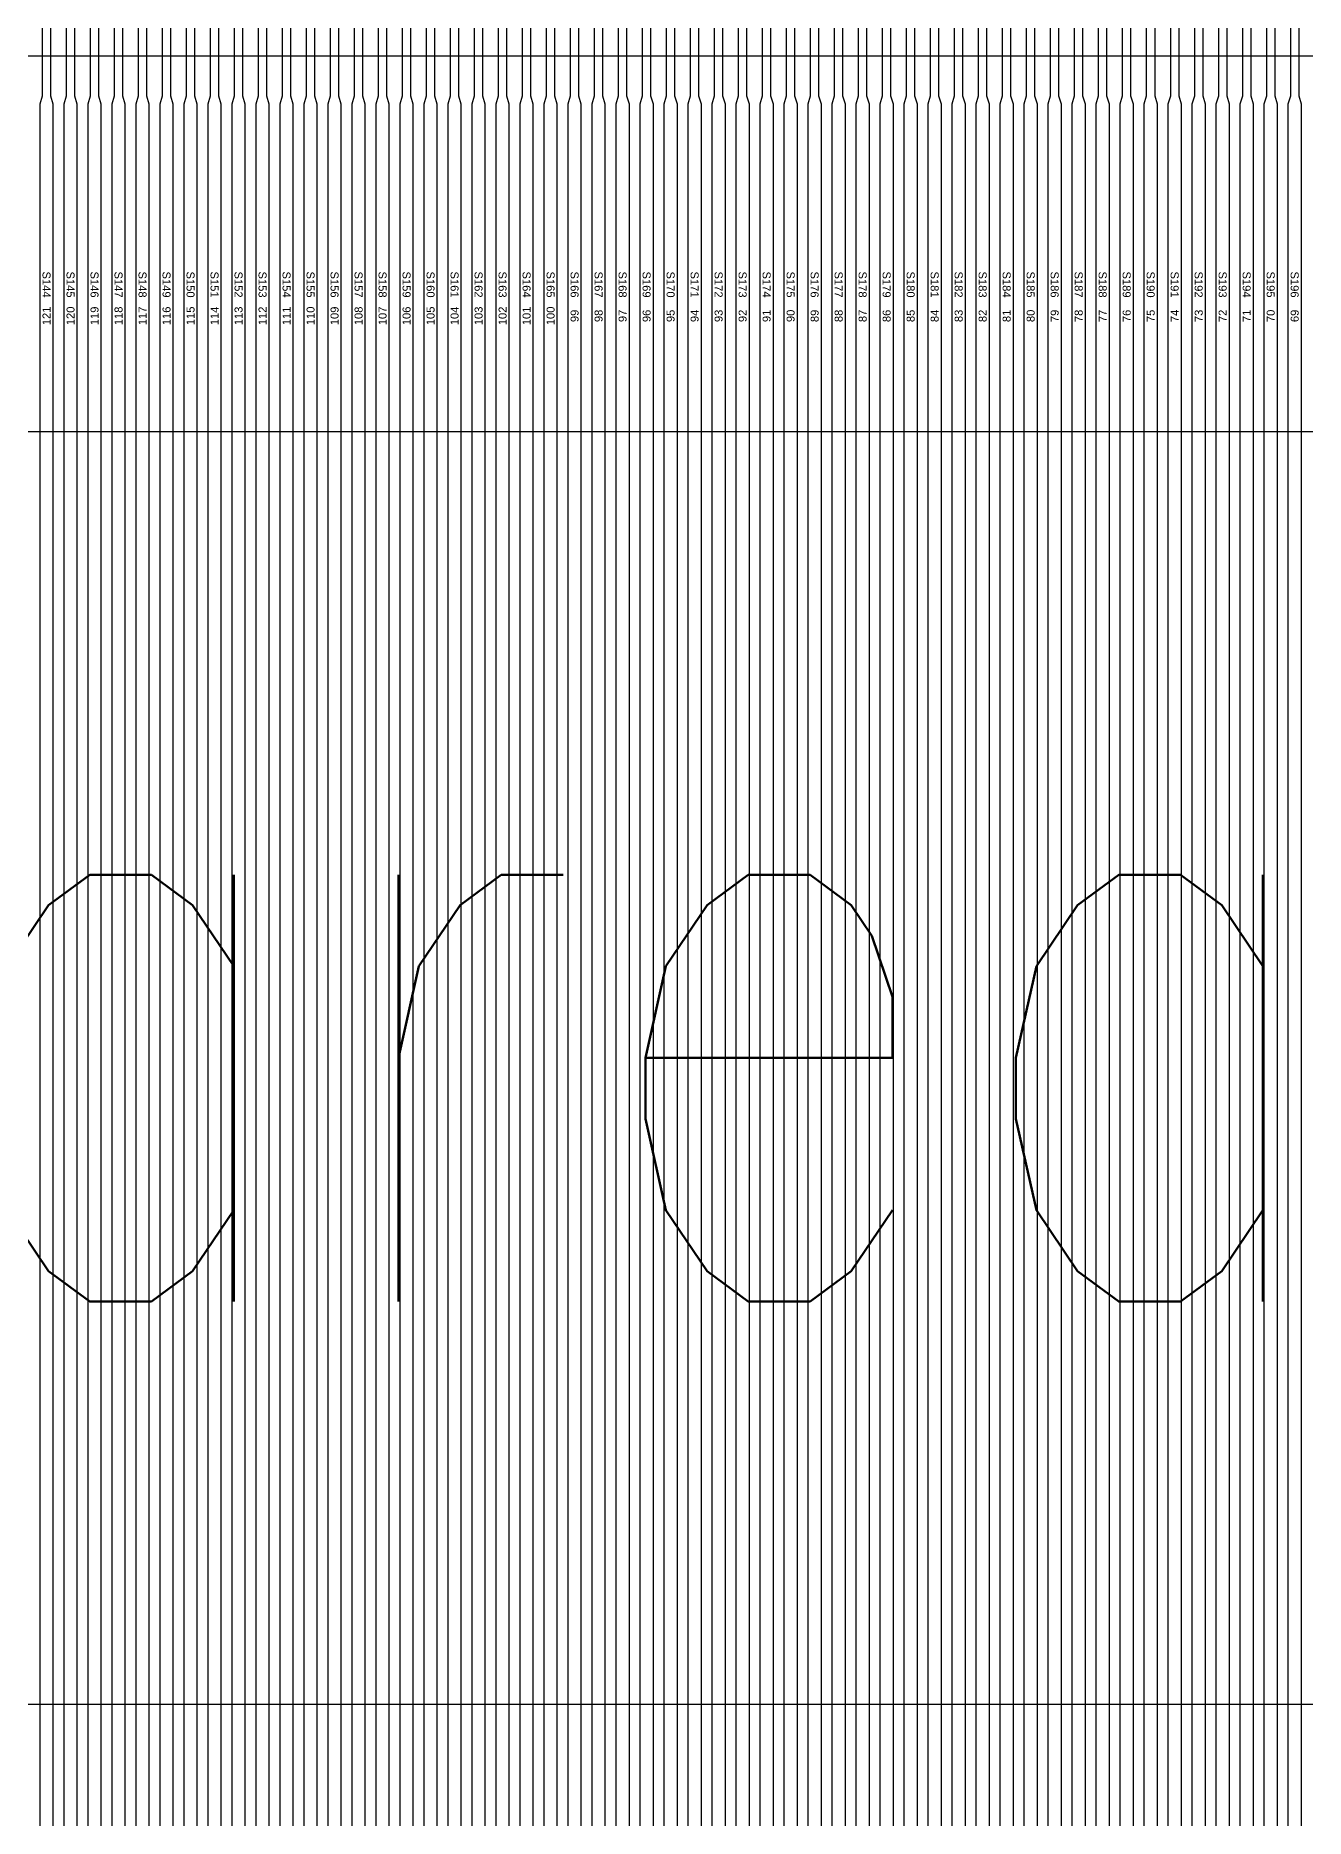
# Model space of a CAD drawing. Extents: x 10 to 206, y -65 to 73.
# Drawn here: x 63.323 to 64.909, y 36.434 to 38.662 of the extents above; entities that cross this region are included whole.
import ezdxf
from ezdxf.enums import TextEntityAlignment as Align

# ---------------------------------------------------------------- set-up
doc = ezdxf.new("R2010")
doc.units = 0
doc.header["$LTSCALE"] = 0.5
doc.layers.get('0').update_dxf_attribs({"lineweight": 13})
for name, color, linetype in [('01 Copper', 3, 'Continuous'), ('03 Solder resist', 6, 'Continuous'), ('06 Cutline', 4, 'Continuous'), ('08 Dimension&pin assignment', 7, 'Continuous'), ('10 Punch', 2, 'Continuous')]:
    doc.layers.add(name, color=color, linetype=linetype)
doc.layers.add('13 OL no.', color=190, linetype='Continuous', lineweight=0)
doc.layers.add('14 OL name', color=220, linetype='Continuous', lineweight=0)
doc.styles.add('MBC_Arial_Font', font='arial.ttf')
doc.styles.get("Standard").update_dxf_attribs({"font": 'romans.shx', "width": 0.75, "bigfont": 'AllInOneBig.shx'})
doc.dimstyles.new('ISO-25', dxfattribs={"dimtxt": 0.5, "dimasz": 0.8, "dimexe": 0.1, "dimexo": 0.1, "dimgap": 0.1, "dimtad": 1, "dimdec": 3, "dimzin": 1, "dimdsep": 46, "dimtxsty": 'Standard', "dimcen": 0.5, "dimadec": 0, "dimazin": 0, "dimtfac": 1, "dimtdec": 3, "dimtmove": 0, "dimatfit": 3, "dimfxl": 0, "dimarcsym": 0})
doc.dimstyles.new('ISO-25$0', dxfattribs={"dimtxt": 0.5, "dimasz": 1, "dimexe": 0.1, "dimexo": 0.1, "dimgap": 0.1, "dimtad": 1, "dimdec": 3, "dimzin": 1, "dimdsep": 46, "dimtxsty": 'Standard', "dimcen": 0.5, "dimadec": 0, "dimazin": 0, "dimtfac": 1, "dimtdec": 3, "dimtmove": 0, "dimatfit": 3, "dimfxl": 0, "dimarcsym": 0})

# ---------------------------------------------------------------- blocks, each defined once
blk = doc.blocks.new('*D603')
at = {"layer": '08 Dimension&pin assignment', "color": 0, "lineweight": -2, "transparency": 16777216}
for p, q in [((57.0683, 38.6369), (57.0683, 48.9014)), ((67.1463, 38.6369), (67.1463, 48.9014)), ((57.8683, 48.8014), (66.3463, 48.8014))]:
    blk.add_line(p, q, dxfattribs=at)
at = {"layer": '08 Dimension&pin assignment', "color": 0, "transparency": 16777216}
for points in [[(57.8683, 48.9348), (57.8683, 48.6681), (57.0683, 48.8014)], [(66.3463, 48.6681), (66.3463, 48.9348), (67.1463, 48.8014)]]:
    blk.add_solid(points, dxfattribs=at)
at = {"layer": 'Defpoints', "color": 0, "transparency": 16777216}
for p in [(67.1463, 48.8014), (57.0683, 38.5369), (67.1463, 38.5369)]:
    blk.add_point(p, dxfattribs=at)
at = {"layer": '08 Dimension&pin assignment', "color": 0, "transparency": 16777216, "insert": (62.1073, 49.2824), "char_height": 0.5, "attachment_point": 5}
blk.add_mtext('*10.0780%%P0.003(Mark~Mark) after IC', dxfattribs=at)
blk = doc.blocks.new('*D608')
at = {"layer": '08 Dimension&pin assignment', "color": 0, "lineweight": -2, "transparency": 16777216}
for p, q in [((62.1073, 42.4464), (62.1073, 46.9014)), ((68.2391, 38.2669), (68.2391, 46.9014)), ((62.9073, 46.8014), (67.4391, 46.8014)), ((68.2391, 46.8014), (74.8998, 46.8014))]:
    blk.add_line(p, q, dxfattribs=at)
at = {"layer": '08 Dimension&pin assignment', "color": 0, "transparency": 16777216}
for points in [[(62.9073, 46.9348), (62.9073, 46.6681), (62.1073, 46.8014)], [(67.4391, 46.6681), (67.4391, 46.9348), (68.2391, 46.8014)]]:
    blk.add_solid(points, dxfattribs=at)
at = {"layer": 'Defpoints', "color": 0, "transparency": 16777216}
for p in [(68.2391, 46.8014), (62.1073, 42.3464), (68.2391, 38.1669)]:
    blk.add_point(p, dxfattribs=at)
at = {"layer": '08 Dimension&pin assignment', "color": 0, "transparency": 16777216, "insert": (72.0588, 47.2824), "char_height": 0.5, "attachment_point": 5}
blk.add_mtext('6.1318644%%P{\\C2;0.1}(SR)', dxfattribs=at)
blk = doc.blocks.new('*D629')
at = {"layer": '08 Dimension&pin assignment', "color": 0, "lineweight": -2, "transparency": 16777216}
for p, q in [((55.6423, 35.3125), (55.6423, 51.9014)), ((68.5723, 35.3125), (68.5723, 51.9014)), ((56.4423, 51.8014), (67.7723, 51.8014))]:
    blk.add_line(p, q, dxfattribs=at)
at = {"layer": '08 Dimension&pin assignment', "color": 0, "transparency": 16777216}
for points in [[(56.4423, 51.9348), (56.4423, 51.6681), (55.6423, 51.8014)], [(67.7723, 51.9348), (67.7723, 51.6681), (68.5723, 51.8014)]]:
    blk.add_solid(points, dxfattribs=at)
at = {"layer": '08 Dimension&pin assignment', "color": 0, "transparency": 16777216, "insert": (62.1073, 52.2824), "char_height": 0.5, "attachment_point": 5}
blk.add_mtext('12.930±0.1(Cutline)', dxfattribs=at)
blk = doc.blocks.new('*D632')
at = {"layer": '08 Dimension&pin assignment', "color": 0, "lineweight": -2, "transparency": 16777216}
for p, q in [((86.5948, 34.3764), (86.5948, 45.0329)), ((57.8573, 33.5764), (86.6948, 33.5764)), ((79.6948, 33.5764), (86.6948, 33.5764)), ((86.5948, 32.7764), (86.5948, 31.9764))]:
    blk.add_line(p, q, dxfattribs=at)
at = {"layer": '08 Dimension&pin assignment', "color": 0, "transparency": 16777216}
for points in [[(86.4614, 34.3764), (86.7281, 34.3764), (86.5948, 33.5764)], [(86.4614, 32.7764), (86.7281, 32.7764), (86.5948, 33.5764)]]:
    blk.add_solid(points, dxfattribs=at)
at = {"layer": '08 Dimension&pin assignment', "color": 0, "transparency": 16777216, "insert": (86.1138, 41.0847), "char_height": 0.5, "attachment_point": 5, "rotation": 90}
blk.add_mtext('0%%P1(%%C5mm Tape NG Hole)', dxfattribs=at)
blk = doc.blocks.new('*D635')
at = {"layer": '08 Dimension&pin assignment', "color": 0, "lineweight": -2, "transparency": 16777216}
for p, q in [((57.3051, 37.7672), (57.3051, 49.9014)), ((66.9094, 37.7672), (66.9094, 49.9014)), ((58.1051, 49.8014), (66.1094, 49.8014))]:
    blk.add_line(p, q, dxfattribs=at)
at = {"layer": '08 Dimension&pin assignment', "color": 0, "transparency": 16777216}
for points in [[(58.1051, 49.9348), (58.1051, 49.6681), (57.3051, 49.8014)], [(66.1094, 49.9348), (66.1094, 49.6681), (66.9094, 49.8014)]]:
    blk.add_solid(points, dxfattribs=at)
at = {"layer": 'Defpoints', "color": 0, "transparency": 16777216}
for p in [(66.9094, 49.8014), (57.3051, 37.6672), (66.9094, 37.6672)]:
    blk.add_point(p, dxfattribs=at)
at = {"layer": '08 Dimension&pin assignment', "color": 0, "transparency": 16777216, "insert": (62.1073, 50.2824), "char_height": 0.5, "width": 8.508446, "attachment_point": 5}
blk.add_mtext('9.604±0.1(Cutline)', dxfattribs=at)
blk = doc.blocks.new('*D638')
at = {"layer": '08 Dimension&pin assignment', "color": 0, "lineweight": -2, "transparency": 16777216}
for p, q in [((62.1073, 42.4464), (62.1073, 45.9014)), ((67.5223, 34.1764), (67.5223, 45.9014)), ((62.9073, 45.8014), (66.7223, 45.8014)), ((67.5223, 45.8014), (72.9508, 45.8014))]:
    blk.add_line(p, q, dxfattribs=at)
at = {"layer": '08 Dimension&pin assignment', "color": 0, "transparency": 16777216}
for points in [[(62.9073, 45.9348), (62.9073, 45.6681), (62.1073, 45.8014)], [(66.7223, 45.9348), (66.7223, 45.6681), (67.5223, 45.8014)]]:
    blk.add_solid(points, dxfattribs=at)
at = {"layer": '08 Dimension&pin assignment', "color": 0, "transparency": 16777216, "insert": (70.6365, 46.2824), "char_height": 0.5, "attachment_point": 5}
blk.add_mtext('5.415{\\A1;\\Fromans,bigfont|c128;%%P0.1\\Fromans,bigfont|c136;5\\Fromans,bigfont|c128;(\\Fromans,bigfont|c136;SR\\Fromans,bigfont|c128;)}', dxfattribs=at)
blk = doc.blocks.new('*D644')
at = {"layer": '08 Dimension&pin assignment', "color": 0, "lineweight": -2, "transparency": 16777216}
for p, q in [((56.7683, 38.5369), (56.7683, 50.9014)), ((67.4463, 38.5369), (67.4463, 50.9014)), ((57.5683, 50.8014), (66.6463, 50.8014))]:
    blk.add_line(p, q, dxfattribs=at)
at = {"layer": '08 Dimension&pin assignment', "color": 0, "transparency": 16777216}
for points in [[(57.5683, 50.9348), (57.5683, 50.6681), (56.7683, 50.8014)], [(66.6463, 50.9348), (66.6463, 50.6681), (67.4463, 50.8014)]]:
    blk.add_solid(points, dxfattribs=at)
at = {"layer": '08 Dimension&pin assignment', "color": 0, "transparency": 16777216, "insert": (62.1073, 51.2824), "char_height": 0.5, "width": 7.421255, "attachment_point": 5}
blk.add_mtext('10.678±0.1(Cutline)', dxfattribs=at)
blk = doc.blocks.new('*D692')
at = {"layer": '08 Dimension&pin assignment', "color": 0, "lineweight": -2, "transparency": 16777216}
for p, q in [((57.1453, 33.9409), (57.1453, 43.8654)), ((67.0692, 33.9409), (67.0692, 43.8654)), ((57.9453, 43.7654), (66.2692, 43.7654)), ((67.0692, 43.7654), (78.7121, 43.7654))]:
    blk.add_line(p, q, dxfattribs=at)
at = {"layer": '08 Dimension&pin assignment', "color": 0, "transparency": 16777216}
for points in [[(57.9453, 43.8987), (57.9453, 43.632), (57.1453, 43.7654)], [(66.2692, 43.632), (66.2692, 43.8987), (67.0692, 43.7654)]]:
    blk.add_solid(points, dxfattribs=at)
at = {"layer": 'Defpoints', "color": 0, "transparency": 16777216}
for p in [(67.0692, 43.7654), (57.1453, 33.8409), (67.0692, 33.8409)]:
    blk.add_point(p, dxfattribs=at)
at = {"layer": '08 Dimension&pin assignment', "color": 0, "transparency": 16777216, "insert": (73.2907, 44.2463), "char_height": 0.5, "attachment_point": 5}
blk.add_mtext('{\\Fromans,chineset|c0;\\C2;9.9\\Fromans.shx,chineset.shx|c0;18*1.0006=9.9239508%%P0.005(I/L)}', dxfattribs=at)

msp = doc.modelspace()

# ---------------------------------------------------------------- linework, layer by layer
at = {"layer": '01 Copper'}
for points in [[(63.32876474, 35.43004323), (63.32876474, 38.57693204), (63.33176474, 38.58693204), (63.33176474, 38.68693204), (63.32876474, 38.69693204), (63.32876474, 39.81802862), (63.31475674, 39.84701258), (63.31475674, 41.15142951), (63.39975674, 41.15142951), (63.39975674, 41.03142951), (63.32475674, 41.03142951), (63.32475674, 39.85849471), (63.34476474, 39.81709614), (63.34476474, 38.69693204), (63.34176474, 38.68693204), (63.34176474, 38.58693204), (63.34476474, 38.57693204), (63.34476474, 35.43253132, 0.1359329595)], [(63.35875274, 35.43448544), (63.35875274, 38.57693204), (63.36175274, 38.58693204), (63.36175274, 38.68693204), (63.35875274, 38.69693204), (63.35875274, 39.81802862), (63.33675674, 39.86354056), (63.33675674, 41.01142951), (63.45175674, 41.01142951), (63.45175674, 41.03142951), (63.41475674, 41.03142951), (63.41475674, 41.15142951), (63.49975674, 41.15142951), (63.49975674, 41.03142951), (63.46275674, 41.03142951), (63.46275674, 41.00042951), (63.34675674, 41.00042951), (63.34675674, 39.8750227), (63.37475274, 39.81709614), (63.37475274, 38.69693204), (63.37175274, 38.68693204), (63.37175274, 38.58693204), (63.37475274, 38.57693204), (63.37475274, 35.43697354, 0.1359329595)], [(63.68862074, 35.48334984), (63.68862074, 38.57693204), (63.69162074, 38.58693204), (63.69162074, 38.68693204), (63.68862074, 38.69693204), (63.68862074, 39.81896108), (63.66775674, 39.86213082), (63.66775674, 41.00042951), (63.55175674, 41.00042951), (63.55175674, 41.03142951), (63.51475674, 41.03142951), (63.51475674, 41.15142951), (63.59975674, 41.15142951), (63.59975674, 41.03142951), (63.56275674, 41.03142951), (63.56275674, 41.01142951), (63.67775674, 41.01142951), (63.67775674, 39.87361295), (63.70462074, 39.81802861), (63.70462074, 38.69693204), (63.70162074, 38.68693204), (63.70162074, 38.58693204), (63.70462074, 38.57693204), (63.70462074, 35.48583793, 0.1359329595)], [(63.71860874, 35.48779206), (63.71860874, 38.57693204), (63.72160874, 38.58693204), (63.72160874, 38.68693204), (63.71860874, 38.69693204), (63.71860874, 39.81896108), (63.68975674, 39.8786588), (63.68975674, 41.03142951), (63.61475674, 41.03142951), (63.61475674, 41.15142951), (63.69975674, 41.15142951), (63.69975674, 39.89014094), (63.73460874, 39.81802861), (63.73460874, 38.69693204), (63.73160874, 38.68693204), (63.73160874, 38.58693204), (63.73460874, 38.57693204), (63.73460874, 35.49028015, 0.1359329595)], [(63.74859674, 35.49223427), (63.74859674, 38.57693204), (63.75159674, 38.58693204), (63.75159674, 38.68693204), (63.74859674, 38.69693204), (63.74859674, 39.81896108), (63.71475674, 39.88897948), (63.71475674, 41.15142951), (63.79975674, 41.15142951), (63.79975674, 41.03142951), (63.72475674, 41.03142951), (63.72475674, 39.90046161), (63.76459674, 39.8180286), (63.76459674, 38.69693204), (63.76159674, 38.68693204), (63.76159674, 38.58693204), (63.76459674, 38.57693204), (63.76459674, 35.49472237, 0.1359329595)], [(63.77858474, 35.49667649), (63.77858474, 38.57693204), (63.78158474, 38.58693204), (63.78158474, 38.68693204), (63.77858474, 38.69693204), (63.77858474, 39.81896108), (63.73675674, 39.90550746), (63.73675674, 41.01142951), (63.85175674, 41.01142951), (63.85175674, 41.03142951), (63.81475674, 41.03142951), (63.81475674, 41.15142951), (63.89975674, 41.15142951), (63.89975674, 41.03142951), (63.86275674, 41.03142951), (63.86275674, 41.00042951), (63.74675674, 41.00042951), (63.74675674, 39.91698959), (63.79458474, 39.8180286), (63.79458474, 38.69693204), (63.79158474, 38.68693204), (63.79158474, 38.58693204), (63.79458474, 38.57693204), (63.79458474, 35.49916459, 0.1359329595)], [(64.07846474, 35.54109867), (64.07846474, 38.57693204), (64.08146474, 38.58693204), (64.08146474, 38.68693204), (64.07846474, 38.69693204), (64.07846474, 39.81896109), (64.06775674, 39.84111702), (64.06775674, 41.00042951), (63.95175674, 41.00042951), (63.95175674, 41.03142951), (63.91475674, 41.03142951), (63.91475674, 41.15142951), (63.99975674, 41.15142951), (63.99975674, 41.03142951), (63.96275674, 41.03142951), (63.96275674, 41.01142951), (64.07775674, 41.01142951), (64.07775674, 39.85259916), (64.09446474, 39.81802861), (64.09446474, 38.69693204), (64.09146474, 38.68693204), (64.09146474, 38.58693204), (64.09446474, 38.57693204), (64.09446474, 35.54358676, 0.1359329595)], [(64.10845274, 35.54554089), (64.10845274, 38.57693204), (64.11145274, 38.58693204), (64.11145274, 38.68693204), (64.10845274, 38.69693204), (64.10845274, 39.81896109), (64.08975674, 39.85764501), (64.08975674, 41.03142951), (64.01475674, 41.03142951), (64.01475674, 41.15142951), (64.09975674, 41.15142951), (64.09975674, 39.86912714), (64.12445274, 39.81802861), (64.12445274, 38.69693204), (64.12145274, 38.68693204), (64.12145274, 38.58693204), (64.12445274, 38.57693204), (64.12445274, 35.54802898, 0.1359329595)], [(64.13844074, 35.5499831), (64.13844074, 38.57693204), (64.14144074, 38.58693204), (64.14144074, 38.68693204), (64.13844074, 38.69693204), (64.13844074, 39.81896109), (64.11475674, 39.86796568), (64.11475674, 41.15142951), (64.19975674, 41.15142951), (64.19975674, 41.03142951), (64.12475674, 41.03142951), (64.12475674, 39.87944782), (64.15444074, 39.81802861), (64.15444074, 38.69693204), (64.15144074, 38.68693204), (64.15144074, 38.58693204), (64.15444074, 38.57693204), (64.15444074, 35.5524712, 0.1359329595)], [(64.16842874, 35.55442532), (64.16842874, 38.57693204), (64.17142874, 38.58693204), (64.17142874, 38.68693204), (64.16842874, 38.69693204), (64.16842874, 39.81896109), (64.13675674, 39.88449366), (64.13675674, 41.01142951), (64.25175674, 41.01142951), (64.25175674, 41.03142951), (64.21475674, 41.03142951), (64.21475674, 41.15142951), (64.29975674, 41.15142951), (64.29975674, 41.03142951), (64.26275674, 41.03142951), (64.26275674, 41.00042951), (64.14675674, 41.00042951), (64.14675674, 39.8959758), (64.18442874, 39.81802861), (64.18442874, 38.69693204), (64.18142874, 38.68693204), (64.18142874, 38.58693204), (64.18442874, 38.57693204), (64.18442874, 35.55691342, 0.1359329595)], [(64.49829674, 35.60328972), (64.49829674, 38.57693204), (64.50129674, 38.58693204), (64.50129674, 38.68693204), (64.49829674, 38.69693204), (64.49829674, 39.81896108), (64.46775674, 39.88215144), (64.46775674, 41.00042951), (64.35175674, 41.00042951), (64.35175674, 41.03142951), (64.31475674, 41.03142951), (64.31475674, 41.15142951), (64.39975674, 41.15142951), (64.39975674, 41.03142951), (64.36275674, 41.03142951), (64.36275674, 41.01142951), (64.47775674, 41.01142951), (64.47775674, 39.89363357), (64.51429674, 39.81802861), (64.51429674, 38.69693204), (64.51129674, 38.68693204), (64.51129674, 38.58693204), (64.51429674, 38.57693204), (64.51429674, 35.60577781, 0.1359329595)], [(64.52828474, 35.60773193), (64.52828474, 38.57693204), (64.53128474, 38.58693204), (64.53128474, 38.68693204), (64.52828474, 38.69693204), (64.52828474, 39.81896108), (64.48975674, 39.89867942), (64.48975674, 41.03142951), (64.41475674, 41.03142951), (64.41475674, 41.15142951), (64.49975674, 41.15142951), (64.49975674, 39.91016155), (64.54428474, 39.81802861), (64.54428474, 38.69693204), (64.54128474, 38.68693204), (64.54128474, 38.58693204), (64.54428474, 38.57693204), (64.54428474, 35.61022003, 0.1359329595)], [(64.55827274, 35.61217415), (64.55827274, 38.57693204), (64.56127274, 38.58693204), (64.56127274, 38.68693204), (64.55827274, 38.69693204), (64.55827274, 39.81896108), (64.51475674, 39.9090001), (64.51475674, 41.15142951), (64.59975674, 41.15142951), (64.59975674, 41.03142951), (64.52475674, 41.03142951), (64.52475674, 39.92048223), (64.57427274, 39.81802861), (64.57427274, 38.69693204), (64.57127274, 38.68693204), (64.57127274, 38.58693204), (64.57427274, 38.57693204), (64.57427274, 35.61466225, 0.1359329595)], [(64.58826074, 35.61661637), (64.58826074, 38.57693204), (64.59126074, 38.58693204), (64.59126074, 38.68693204), (64.58826074, 38.69693204), (64.58826074, 39.81896108), (64.53675674, 39.92552808), (64.53675674, 41.01142951), (64.65175674, 41.01142951), (64.65175674, 41.03142951), (64.61475674, 41.03142951), (64.61475674, 41.15142951), (64.69975674, 41.15142951), (64.69975674, 41.03142951), (64.66275674, 41.03142951), (64.66275674, 41.00042951), (64.54675674, 41.00042951), (64.54675674, 39.93701021), (64.60426074, 39.81802861), (64.60426074, 38.69693204), (64.60126074, 38.68693204), (64.60126074, 38.58693204), (64.60426074, 38.57693204), (64.60426074, 35.61910446, 0.1359329595)], [(64.88814074, 35.66103855), (64.88814074, 38.57693204), (64.89114074, 38.58693204), (64.89114074, 38.68693204), (64.88814074, 38.69693204), (64.88814074, 39.81896109), (64.86775674, 39.86113765), (64.86775674, 41.00042951), (64.75175674, 41.00042951), (64.75175674, 41.03142951), (64.71475674, 41.03142951), (64.71475674, 41.15142951), (64.79975674, 41.15142951), (64.79975674, 41.03142951), (64.76275674, 41.03142951), (64.76275674, 41.01142951), (64.87775674, 41.01142951), (64.87775674, 39.87261978), (64.90414074, 39.81802861), (64.90414074, 38.69693204), (64.90114074, 38.68693204), (64.90114074, 38.58693204), (64.90414074, 38.57693204), (64.90414074, 35.66352664, 0.1359329595)], [(63.38874074, 35.43892766), (63.38874074, 38.57693204), (63.39174074, 38.58693204), (63.39174074, 38.68693204), (63.38874074, 38.69693204), (63.38874074, 39.81802862), (63.35875674, 39.88006854), (63.35875674, 40.98042951), (63.44775674, 40.98042951), (63.44775674, 40.86042951), (63.36875674, 40.86042951), (63.36875674, 39.89155068), (63.40474074, 39.81709615), (63.40474074, 38.69693204), (63.40174074, 38.68693204), (63.40174074, 38.58693204), (63.40474074, 38.57693204), (63.40474074, 35.44141576, 0.1359329595)], [(63.47870474, 35.45225432), (63.47870474, 38.57693204), (63.48170474, 38.58693204), (63.48170474, 38.68693204), (63.47870474, 38.69693204), (63.47870474, 39.81802863), (63.42475674, 39.92965249), (63.42475674, 40.56042951), (63.50175674, 40.56042951), (63.50175674, 40.86042951), (63.46275674, 40.86042951), (63.46275674, 40.98042951), (63.55175674, 40.98042951), (63.55175674, 40.86042951), (63.51275674, 40.86042951), (63.51275674, 40.54942951), (63.43475674, 40.54942951), (63.43475674, 39.94113462), (63.49470474, 39.81709615), (63.49470474, 38.69693204), (63.49170474, 38.68693204), (63.49170474, 38.58693204), (63.49470474, 38.57693204), (63.49470474, 35.45474241, 0.1359329595)], [(63.65863274, 35.47890762), (63.65863274, 38.57693204), (63.66163274, 38.58693204), (63.66163274, 38.68693204), (63.65863274, 38.69693204), (63.65863274, 39.81896109), (63.64575674, 39.84560284), (63.64575674, 40.86042951), (63.56675674, 40.86042951), (63.56675674, 40.98042951), (63.65575674, 40.98042951), (63.65575674, 39.85708497), (63.67463274, 39.81802861), (63.67463274, 38.69693204), (63.67163274, 38.68693204), (63.67163274, 38.58693204), (63.67463274, 38.57693204), (63.67463274, 35.48139571, 0.1359329595)], [(63.80857274, 35.50111871), (63.80857274, 38.57693204), (63.81157274, 38.58693204), (63.81157274, 38.68693204), (63.80857274, 38.69693204), (63.80857274, 39.81896108), (63.75875674, 39.92203544), (63.75875674, 40.98042951), (63.84775674, 40.98042951), (63.84775674, 40.86042951), (63.76875674, 40.86042951), (63.76875674, 39.93351758), (63.82457274, 39.8180286), (63.82457274, 38.69693204), (63.82157274, 38.68693204), (63.82157274, 38.58693204), (63.82457274, 38.57693204), (63.82457274, 35.5036068, 0.1359329595)], [(63.89853674, 35.51444536), (63.89853674, 38.57693204), (63.90153674, 38.58693204), (63.90153674, 38.68693204), (63.89853674, 38.69693204), (63.89853674, 39.81896107), (63.82475674, 39.97161939), (63.82475674, 40.56042951), (63.90175674, 40.56042951), (63.90175674, 40.86042951), (63.86275674, 40.86042951), (63.86275674, 40.98042951), (63.95175674, 40.98042951), (63.95175674, 40.86042951), (63.91275674, 40.86042951), (63.91275674, 40.54942951), (63.83475674, 40.54942951), (63.83475674, 39.98310152), (63.91453674, 39.8180286), (63.91453674, 38.69693204), (63.91153674, 38.68693204), (63.91153674, 38.58693204), (63.91453674, 38.57693204), (63.91453674, 35.51693346, 0.1359329595)], [(64.04847674, 35.53665645), (64.04847674, 38.57693204), (64.05147674, 38.58693204), (64.05147674, 38.68693204), (64.04847674, 38.69693204), (64.04847674, 39.81896109), (64.04575674, 39.82458904), (64.04575674, 40.86042951), (63.96675674, 40.86042951), (63.96675674, 40.98042951), (64.05575674, 40.98042951), (64.05575674, 39.83607118), (64.06447674, 39.81802861), (64.06447674, 38.69693204), (64.06147674, 38.68693204), (64.06147674, 38.58693204), (64.06447674, 38.57693204), (64.06447674, 35.53914454, 0.1359329595)], [(64.19841674, 35.55886754), (64.19841674, 38.57693204), (64.20141674, 38.58693204), (64.20141674, 38.68693204), (64.19841674, 38.69693204), (64.19841674, 39.81896109), (64.15875674, 39.90102165), (64.15875674, 40.98042951), (64.24775674, 40.98042951), (64.24775674, 40.86042951), (64.16875674, 40.86042951), (64.16875674, 39.91250378), (64.21441674, 39.81802861), (64.21441674, 38.69693204), (64.21141674, 38.68693204), (64.21141674, 38.58693204), (64.21441674, 38.57693204), (64.21441674, 35.56135563, 0.1359329595)], [(64.28838074, 35.57219419), (64.28838074, 38.57693204), (64.29138074, 38.58693204), (64.29138074, 38.68693204), (64.28838074, 38.69693204), (64.28838074, 39.81896109), (64.22475674, 39.95060559), (64.22475674, 40.56042951), (64.30175674, 40.56042951), (64.30175674, 40.86042951), (64.26275674, 40.86042951), (64.26275674, 40.98042951), (64.35175674, 40.98042951), (64.35175674, 40.86042951), (64.31275674, 40.86042951), (64.31275674, 40.54942951), (64.23475674, 40.54942951), (64.23475674, 39.96208772), (64.30438074, 39.81802861), (64.30438074, 38.69693204), (64.30138074, 38.68693204), (64.30138074, 38.58693204), (64.30438074, 38.57693204), (64.30438074, 35.57468229, 0.1359329595)], [(64.46830874, 35.5988475), (64.46830874, 38.57693204), (64.47130874, 38.58693204), (64.47130874, 38.68693204), (64.46830874, 38.69693204), (64.46830874, 39.81896108), (64.44575674, 39.86562346), (64.44575674, 40.86042951), (64.36675674, 40.86042951), (64.36675674, 40.98042951), (64.45575674, 40.98042951), (64.45575674, 39.87710559), (64.48430874, 39.81802861), (64.48430874, 38.69693204), (64.48130874, 38.68693204), (64.48130874, 38.58693204), (64.48430874, 38.57693204), (64.48430874, 35.60133559, 0.1359329595)], [(64.61824874, 35.62105859), (64.61824874, 38.57693204), (64.62124874, 38.58693204), (64.62124874, 38.68693204), (64.61824874, 38.69693204), (64.61824874, 39.81896108), (64.55875674, 39.94205606), (64.55875674, 40.98042951), (64.64775674, 40.98042951), (64.64775674, 40.86042951), (64.56875674, 40.86042951), (64.56875674, 39.9535382), (64.63424874, 39.81802861), (64.63424874, 38.69693204), (64.63124874, 38.68693204), (64.63124874, 38.58693204), (64.63424874, 38.57693204), (64.63424874, 35.62354668, 0.1359329595)], [(64.70821274, 35.63438524), (64.70821274, 38.57693204), (64.71121274, 38.58693204), (64.71121274, 38.68693204), (64.70821274, 38.69693204), (64.70821274, 39.81896108), (64.62475674, 39.99164001), (64.62475674, 40.56042951), (64.70175674, 40.56042951), (64.70175674, 40.86042951), (64.66275674, 40.86042951), (64.66275674, 40.98042951), (64.75175674, 40.98042951), (64.75175674, 40.86042951), (64.71275674, 40.86042951), (64.71275674, 40.54942951), (64.63475674, 40.54942951), (64.63475674, 40.00312214), (64.72421274, 39.81802861), (64.72421274, 38.69693204), (64.72121274, 38.68693204), (64.72121274, 38.58693204), (64.72421274, 38.57693204), (64.72421274, 35.63687333, 0.1359329595)], [(64.85815274, 35.65659633), (64.85815274, 38.57693204), (64.86115274, 38.58693204), (64.86115274, 38.68693204), (64.85815274, 38.69693204), (64.85815274, 39.81896109), (64.84575674, 39.84460967), (64.84575674, 40.86042951), (64.76675674, 40.86042951), (64.76675674, 40.98042951), (64.85575674, 40.98042951), (64.85575674, 39.8560918), (64.87415274, 39.81802861), (64.87415274, 38.69693204), (64.87115274, 38.68693204), (64.87115274, 38.58693204), (64.87415274, 38.57693204), (64.87415274, 35.65908442, 0.1359329595)], [(63.41872874, 35.44336988), (63.41872874, 38.57693204), (63.42172874, 38.58693204), (63.42172874, 38.68693204), (63.41872874, 38.69693204), (63.41872874, 39.81802862), (63.38075674, 39.89659652), (63.38075674, 40.84042951), (63.48675674, 40.84042951), (63.48675674, 40.72042951), (63.39075674, 40.72042951), (63.39075674, 39.90807866), (63.43472874, 39.81709615), (63.43472874, 38.69693204), (63.43172874, 38.68693204), (63.43172874, 38.58693204), (63.43472874, 38.57693204), (63.43472874, 35.44585797, 0.1359329595)], [(63.62864474, 35.4744654), (63.62864474, 38.57693204), (63.63164474, 38.58693204), (63.63164474, 38.68693204), (63.62864474, 38.69693204), (63.62864474, 39.81896109), (63.62375674, 39.82907486), (63.62375674, 40.72042951), (63.52775674, 40.72042951), (63.52775674, 40.84042951), (63.63375674, 40.84042951), (63.63375674, 39.84055699), (63.64464474, 39.81802861), (63.64464474, 38.69693204), (63.64164474, 38.68693204), (63.64164474, 38.58693204), (63.64464474, 38.57693204), (63.64464474, 35.4769535, 0.1359329595)], [(63.83856074, 35.50556093), (63.83856074, 38.57693204), (63.84156074, 38.58693204), (63.84156074, 38.68693204), (63.83856074, 38.69693204), (63.83856074, 39.81896108), (63.78075674, 39.93856342), (63.78075674, 40.84042951), (63.88675674, 40.84042951), (63.88675674, 40.72042951), (63.79075674, 40.72042951), (63.79075674, 39.95004556), (63.85456074, 39.8180286), (63.85456074, 38.69693204), (63.85156074, 38.68693204), (63.85156074, 38.58693204), (63.85456074, 38.57693204), (63.85456074, 35.50804902, 0.1359329595)], [(64.01848874, 35.53221423), (64.01848874, 38.57693204), (64.02148874, 38.58693204), (64.02148874, 38.68693204), (64.01848874, 38.69693204), (64.01848874, 39.81802861), (64.02375674, 39.82892864), (64.02375674, 40.72042951), (63.92775674, 40.72042951), (63.92775674, 40.84042951), (64.03375674, 40.84042951), (64.03375674, 39.81954319), (64.03448874, 39.81802861), (64.03448874, 38.69693204), (64.03148874, 38.68693204), (64.03148874, 38.58693204), (64.03448874, 38.57693204), (64.03448874, 35.53470233, 0.1359329595)], [(64.22840474, 35.56330976), (64.22840474, 38.57693204), (64.23140474, 38.58693204), (64.23140474, 38.68693204), (64.22840474, 38.69693204), (64.22840474, 39.81896109), (64.18075674, 39.91754963), (64.18075674, 40.84042951), (64.28675674, 40.84042951), (64.28675674, 40.72042951), (64.19075674, 40.72042951), (64.19075674, 39.92903176), (64.24440474, 39.81802861), (64.24440474, 38.69693204), (64.24140474, 38.68693204), (64.24140474, 38.58693204), (64.24440474, 38.57693204), (64.24440474, 35.56579785, 0.1359329595)], [(64.43832074, 35.59440528), (64.43832074, 38.57693204), (64.44132074, 38.58693204), (64.44132074, 38.68693204), (64.43832074, 38.69693204), (64.43832074, 39.81896108), (64.42375674, 39.84909548), (64.42375674, 40.72042951), (64.32775674, 40.72042951), (64.32775674, 40.84042951), (64.43375674, 40.84042951), (64.43375674, 39.86057761), (64.45432074, 39.81802861), (64.45432074, 38.69693204), (64.45132074, 38.68693204), (64.45132074, 38.58693204), (64.45432074, 38.57693204), (64.45432074, 35.59689337, 0.1359329595)], [(64.64823674, 35.62550081), (64.64823674, 38.57693204), (64.65123674, 38.58693204), (64.65123674, 38.68693204), (64.64823674, 38.69693204), (64.64823674, 39.81896108), (64.58075674, 39.95858404), (64.58075674, 40.84042951), (64.68675674, 40.84042951), (64.68675674, 40.72042951), (64.59075674, 40.72042951), (64.59075674, 39.97006618), (64.66423674, 39.81802861), (64.66423674, 38.69693204), (64.66123674, 38.68693204), (64.66123674, 38.58693204), (64.66423674, 38.57693204), (64.66423674, 35.6279889, 0.1359329595)], [(64.82816474, 35.65215411), (64.82816474, 38.57693204), (64.83116474, 38.58693204), (64.83116474, 38.68693204), (64.82816474, 38.69693204), (64.82816474, 39.81896109), (64.82375674, 39.82808169), (64.82375674, 40.72042951), (64.72775674, 40.72042951), (64.72775674, 40.84042951), (64.83375674, 40.84042951), (64.83375674, 39.83956382), (64.84416474, 39.81802861), (64.84416474, 38.69693204), (64.84116474, 38.68693204), (64.84116474, 38.58693204), (64.84416474, 38.57693204), (64.84416474, 35.6546422, 0.1359329595)], [(63.44871674, 35.4478121), (63.44871674, 38.57693204), (63.45171674, 38.58693204), (63.45171674, 38.68693204), (63.44871674, 38.69693204), (63.44871674, 39.81802862), (63.40275674, 39.91312451), (63.40275674, 40.70042951), (63.48675674, 40.70042951), (63.48675674, 40.58042951), (63.41275674, 40.58042951), (63.41275674, 39.92460664), (63.46471674, 39.81709615), (63.46471674, 38.69693204), (63.46171674, 38.68693204), (63.46171674, 38.58693204), (63.46471674, 38.57693204), (63.46471674, 35.45030019, 0.1359329595)], [(63.59865674, 35.47002319), (63.59865674, 38.57693204), (63.60165674, 38.58693204), (63.60165674, 38.68693204), (63.59865674, 38.69693204), (63.59865674, 39.81802861), (63.60175674, 39.82112861), (63.60175674, 40.58042951), (63.52775674, 40.58042951), (63.52775674, 40.70042951), (63.61175674, 40.70042951), (63.61175674, 39.82402901), (63.61465674, 39.81802861), (63.61465674, 38.69693204), (63.61165674, 38.68693204), (63.61165674, 38.58693204), (63.61465674, 38.57693204), (63.61465674, 35.47251128, 0.1359329595)], [(63.86854874, 35.51000315), (63.86854874, 38.57693204), (63.87154874, 38.58693204), (63.87154874, 38.68693204), (63.86854874, 38.69693204), (63.86854874, 39.81896107), (63.80275674, 39.95509141), (63.80275674, 40.70042951), (63.88675674, 40.70042951), (63.88675674, 40.58042951), (63.81275674, 40.58042951), (63.81275674, 39.96657354), (63.88454874, 39.8180286), (63.88454874, 38.69693204), (63.88154874, 38.68693204), (63.88154874, 38.58693204), (63.88454874, 38.57693204), (63.88454874, 35.51249124, 0.1359329595)], [(63.98850074, 35.52777202), (63.98850074, 38.57693204), (63.99150074, 38.58693204), (63.99150074, 38.68693204), (63.98850074, 38.69693204), (63.98850074, 39.81802861), (64.00175674, 39.84545663), (64.00175674, 40.58042951), (63.92775674, 40.58042951), (63.92775674, 40.70042951), (64.01175674, 40.70042951), (64.01175674, 39.83397449), (64.00450074, 39.81896109), (64.00450074, 38.69693204), (64.00150074, 38.68693204), (64.00150074, 38.58693204), (64.00450074, 38.57693204), (64.00450074, 35.53026011, 0.1359329595)], [(64.25839274, 35.56775198), (64.25839274, 38.57693204), (64.26139274, 38.58693204), (64.26139274, 38.68693204), (64.25839274, 38.69693204), (64.25839274, 39.81896109), (64.20275674, 39.93407761), (64.20275674, 40.70042951), (64.28675674, 40.70042951), (64.28675674, 40.58042951), (64.21275674, 40.58042951), (64.21275674, 39.94555974), (64.27439274, 39.81802861), (64.27439274, 38.69693204), (64.27139274, 38.68693204), (64.27139274, 38.58693204), (64.27439274, 38.57693204), (64.27439274, 35.57024007, 0.1359329595)], [(64.40833274, 35.58996306), (64.40833274, 38.57693204), (64.41133274, 38.58693204), (64.41133274, 38.68693204), (64.40833274, 38.69693204), (64.40833274, 39.81896109), (64.40175674, 39.8325675), (64.40175674, 40.58042951), (64.32775674, 40.58042951), (64.32775674, 40.70042951), (64.41175674, 40.70042951), (64.41175674, 39.84404963), (64.42433274, 39.81802861), (64.42433274, 38.69693204), (64.42133274, 38.68693204), (64.42133274, 38.58693204), (64.42433274, 38.57693204), (64.42433274, 35.59245116, 0.1359329595)], [(64.67822474, 35.62994302), (64.67822474, 38.57693204), (64.68122474, 38.58693204), (64.68122474, 38.68693204), (64.67822474, 38.69693204), (64.67822474, 39.81896108), (64.60275674, 39.97511202), (64.60275674, 40.70042951), (64.68675674, 40.70042951), (64.68675674, 40.58042951), (64.61275674, 40.58042951), (64.61275674, 39.98659416), (64.69422474, 39.81802861), (64.69422474, 38.69693204), (64.69122474, 38.68693204), (64.69122474, 38.58693204), (64.69422474, 38.57693204), (64.69422474, 35.63243112, 0.1359329595)], [(64.79817674, 35.64771189), (64.79817674, 38.57693204), (64.80117674, 38.58693204), (64.80117674, 38.68693204), (64.79817674, 38.69693204), (64.79817674, 39.81802861), (64.80175674, 39.82160861), (64.80175674, 40.58042951), (64.72775674, 40.58042951), (64.72775674, 40.70042951), (64.81175674, 40.70042951), (64.81175674, 39.82303584), (64.81417674, 39.81802861), (64.81417674, 38.69693204), (64.81117674, 38.68693204), (64.81117674, 38.58693204), (64.81417674, 38.57693204), (64.81417674, 35.65019999, 0.1359329595)], [(63.50869274, 35.45669653), (63.50869274, 38.57693204), (63.51169274, 38.58693204), (63.51169274, 38.68693204), (63.50869274, 38.69693204), (63.50869274, 39.81802863), (63.44675674, 39.94618047), (63.44675674, 40.52942951), (63.58675674, 40.52942951), (63.58675674, 40.40942951), (63.45675674, 40.40942951), (63.45675674, 39.9576626), (63.52469274, 39.81709616), (63.52469274, 38.69693204), (63.52169274, 38.68693204), (63.52169274, 38.58693204), (63.52469274, 38.57693204), (63.52469274, 35.45918463, 0.1359329595)], [(63.92852474, 35.51888758), (63.92852474, 38.57693204), (63.93152474, 38.58693204), (63.93152474, 38.68693204), (63.92852474, 38.69693204), (63.92852474, 39.81896107), (63.84675674, 39.98814737), (63.84675674, 40.52942951), (63.98675674, 40.52942951), (63.98675674, 40.40942951), (63.85675674, 40.40942951), (63.85675674, 39.9996295), (63.94452474, 39.8180286), (63.94452474, 38.69693204), (63.94152474, 38.68693204), (63.94152474, 38.58693204), (63.94452474, 38.57693204), (63.94452474, 35.52137567, 0.1359329595)], [(64.31836874, 35.57663641), (64.31836874, 38.57693204), (64.32136874, 38.58693204), (64.32136874, 38.68693204), (64.31836874, 38.69693204), (64.31836874, 39.81896109), (64.24675674, 39.96713357), (64.24675674, 40.52942951), (64.38675674, 40.52942951), (64.38675674, 40.40942951), (64.25675674, 40.40942951), (64.25675674, 39.97861571), (64.33436874, 39.81802861), (64.33436874, 38.69693204), (64.33136874, 38.68693204), (64.33136874, 38.58693204), (64.33436874, 38.57693204), (64.33436874, 35.5791245, 0.1359329595)], [(64.73820074, 35.63882746), (64.73820074, 38.57693204), (64.74120074, 38.58693204), (64.74120074, 38.68693204), (64.73820074, 38.69693204), (64.73820074, 39.81896108), (64.64675674, 40.00816799), (64.64675674, 40.52942951), (64.78675674, 40.52942951), (64.78675674, 40.40942951), (64.65675674, 40.40942951), (64.65675674, 40.01965012), (64.75420074, 39.81802861), (64.75420074, 38.69693204), (64.75120074, 38.68693204), (64.75120074, 38.58693204), (64.75420074, 38.57693204), (64.75420074, 35.64131555, 0.1359329595)], [(63.53868074, 35.46113875), (63.53868074, 38.57693204), (63.54168074, 38.58693204), (63.54168074, 38.68693204), (63.53868074, 38.69693204), (63.53868074, 39.81802863), (63.46875674, 39.96270845), (63.46875674, 40.38942951), (63.58675674, 40.38942951), (63.58675674, 40.26942951), (63.47875674, 40.26942951), (63.47875674, 39.97419058), (63.55468074, 39.81709616), (63.55468074, 38.69693204), (63.55168074, 38.68693204), (63.55168074, 38.58693204), (63.55468074, 38.57693204), (63.55468074, 35.46362684, 0.1359329595)], [(63.95851274, 35.5233298), (63.95851274, 38.57693204), (63.96151274, 38.58693204), (63.96151274, 38.68693204), (63.95851274, 38.69693204), (63.95851274, 39.81896107), (63.86875674, 40.00467535), (63.86875674, 40.38942951), (63.98675674, 40.38942951), (63.98675674, 40.26942951), (63.87875674, 40.26942951), (63.87875674, 40.01615749), (63.97451274, 39.81802859), (63.97451274, 38.69693204), (63.97151274, 38.68693204), (63.97151274, 38.58693204), (63.97451274, 38.57693204), (63.97451274, 35.52581789, 0.1359329595)], [(64.34835674, 35.58107863), (64.34835674, 38.57693204), (64.35135674, 38.58693204), (64.35135674, 38.68693204), (64.34835674, 38.69693204), (64.34835674, 39.81896109), (64.26875674, 39.98366155), (64.26875674, 40.38942951), (64.38675674, 40.38942951), (64.38675674, 40.26942951), (64.27875674, 40.26942951), (64.27875674, 39.99514369), (64.36435674, 39.81802861), (64.36435674, 38.69693204), (64.36135674, 38.68693204), (64.36135674, 38.58693204), (64.36435674, 38.57693204), (64.36435674, 35.58356672, 0.1359329595)], [(64.76818874, 35.64326968), (64.76818874, 38.57693204), (64.77118874, 38.58693204), (64.77118874, 38.68693204), (64.76818874, 38.69693204), (64.76818874, 39.81896108), (64.66875674, 40.02469597), (64.66875674, 40.38942951), (64.78675674, 40.38942951), (64.78675674, 40.26942951), (64.67875674, 40.26942951), (64.67875674, 40.0361781), (64.78418874, 39.81802861), (64.78418874, 38.69693204), (64.78118874, 38.68693204), (64.78118874, 38.58693204), (64.78418874, 38.57693204), (64.78418874, 35.64575777, 0.1359329595)], [(63.56866874, 35.46558097), (63.56866874, 38.57693204), (63.57166874, 38.58693204), (63.57166874, 38.68693204), (63.56866874, 38.69693204), (63.56866874, 39.81802863), (63.49075674, 39.97923643), (63.49075674, 40.24942951), (63.58675674, 40.24942951), (63.58675674, 40.12942951), (63.50075674, 40.12942951), (63.50075674, 39.99071856), (63.58466874, 39.81709616), (63.58466874, 38.69693204), (63.58166874, 38.68693204), (63.58166874, 38.58693204), (63.58466874, 38.57693204), (63.58466874, 35.46806906, 0.1359329595)], [(64.37834474, 35.58552085), (64.37834474, 38.57693204), (64.38134474, 38.58693204), (64.38134474, 38.68693204), (64.37834474, 38.69693204), (64.37834474, 39.81896109), (64.29075674, 40.00018954), (64.29075674, 40.24942951), (64.38675674, 40.24942951), (64.38675674, 40.12942951), (64.30075674, 40.12942951), (64.30075674, 40.01167167), (64.39434474, 39.81802861), (64.39434474, 38.69693204), (64.39134474, 38.68693204), (64.39134474, 38.58693204), (64.39434474, 38.57693204), (64.39434474, 35.58800894, 0.1359329595)]]:
    msp.add_lwpolyline(points, format="xyb", dxfattribs=at)
at = {"layer": '03 Solder resist'}
msp.add_lwpolyline([(69.6661237, 31.71147701), (69.37225674, 31.8875043), (69.37225674, 35.21245194, 0.3152987889), (68.6484789, 36.24611382), (67.70940985, 36.587907), (67.70940985, 37.39489425), (67.788677, 37.44607355, 0.2230807633), (68.23912115, 38.16693204), (55.97539234, 38.16693204, 0.2230807633), (56.42583649, 37.44607355), (56.50510364, 37.39489425), (56.50510364, 36.587907), (55.56603459, 36.24611382, 0.3152987889), (54.84225674, 35.21245194), (54.84225674, 31.8875043), (54.54838979, 31.71147701, 0.2636431542), (54.06225674, 30.85360711), (54.06225674, 30.15960799), (70.15225674, 30.15960799), (70.15225674, 30.85360711, 0.2636431542)], format="xyb", close=True, dxfattribs=at)
at = {"layer": '06 Cutline'}
msp.add_lwpolyline([(56.96825674, 38.63693204), (67.24625674, 38.63693204, -0.4142135624), (67.44625674, 38.43693204), (67.44625674, 38.28618085, -0.2546712192), (67.35474079, 38.11815939), (67.04668377, 37.91926054, 0.2546712192), (66.90940985, 37.66722836), (66.90940985, 36.23780323, 0.3152987889), (67.1068038, 35.95589545), (68.37486279, 35.49435972, -0.3152987889), (68.57225674, 35.21245194), (68.57225674, 31.60416702, 0.2636431542), (68.71809666, 31.34680605), (69.25503013, 31.02518109, -0.2636431542), (69.35225674, 30.85360711), (69.35225674, 28.75960799, -0.4142135624), (69.15225674, 28.55960799), (55.06225674, 28.55960799, -0.4142135624)], format="xyb", dxfattribs=at)
at = {"layer": '10 Punch'}
msp.add_lwpolyline([(69.60725674, 36.57642951), (54.60725674, 36.57642951), (54.60725674, 30.57642951), (69.60725674, 30.57642951)], close=True, dxfattribs=at)

# ---------------------------------------------------------------- texts
at = {"width": 0.75}
msp.add_text('Bending area', height=0.8, dxfattribs=at).set_placement((59.61067497, 37.07994979))
at = {"layer": '13 OL no.', "style": 'MBC_Arial_Font'}
for s, p in [('121', (63.33676474, 38.3117711)), ('120', (63.36675274, 38.3117711)), ('119', (63.39674074, 38.3117711)), ('118', (63.42672874, 38.3117711)), ('117', (63.45671674, 38.3117711)), ('116', (63.48670474, 38.3117711)), ('115', (63.51669274, 38.3117711)), ('114', (63.54668074, 38.3117711)), ('113', (63.57666874, 38.3117711)), ('112', (63.60665674, 38.3117711)), ('111', (63.63664474, 38.3117711)), ('110', (63.66663274, 38.3117711)), ('109', (63.69662074, 38.3117711)), ('108', (63.72660874, 38.3117711)), ('107', (63.75659674, 38.3117711)), ('106', (63.78658474, 38.3117711)), ('105', (63.81657274, 38.3117711)), ('104', (63.84656074, 38.3117711)), ('103', (63.87654874, 38.3117711)), ('102', (63.90653674, 38.3117711)), ('101', (63.93652474, 38.3117711)), ('100', (63.96651274, 38.3117711)), ('99', (63.99650074, 38.3117711)), ('98', (64.02648874, 38.3117711)), ('97', (64.05647674, 38.3117711)), ('96', (64.08646474, 38.3117711)), ('95', (64.11645274, 38.3117711)), ('94', (64.14644074, 38.3117711)), ('93', (64.17642874, 38.3117711)), ('92', (64.20641674, 38.3117711)), ('91', (64.23640474, 38.3117711)), ('90', (64.26639274, 38.3117711)), ('89', (64.29638074, 38.3117711)), ('88', (64.32636874, 38.3117711)), ('87', (64.35635674, 38.3117711)), ('86', (64.38634474, 38.3117711)), ('85', (64.41633274, 38.3117711)), ('84', (64.44632074, 38.3117711)), ('83', (64.47630874, 38.3117711)), ('82', (64.50629674, 38.3117711)), ('81', (64.53628474, 38.3117711)), ('80', (64.56627274, 38.3117711)), ('79', (64.59626074, 38.3117711)), ('78', (64.62624874, 38.3117711)), ('77', (64.65623674, 38.3117711)), ('76', (64.68622474, 38.3117711)), ('75', (64.71621274, 38.3117711)), ('74', (64.74620074, 38.3117711)), ('73', (64.77618874, 38.3117711)), ('72', (64.80617674, 38.3117711)), ('71', (64.83616474, 38.3117711)), ('70', (64.86615274, 38.3117711)), ('69', (64.89614074, 38.3117711))]:
    msp.add_text(s, height=0.01, rotation=90, dxfattribs=at).set_placement(p, align=Align.MIDDLE_CENTER)
at = {"layer": '14 OL name', "style": 'MBC_Arial_Font'}
for s, p in [('S144', (63.33676474, 38.35091958)), ('S145', (63.36675274, 38.35091958)), ('S146', (63.39674074, 38.35091958)), ('S147', (63.42672874, 38.35091958)), ('S148', (63.45671674, 38.35091958)), ('S149', (63.48670474, 38.35091958)), ('S150', (63.51669274, 38.35091958)), ('S151', (63.54668074, 38.35091958)), ('S152', (63.57666874, 38.35091958)), ('S153', (63.60665674, 38.35091958)), ('S154', (63.63664474, 38.35091958)), ('S155', (63.66663274, 38.35091958)), ('S156', (63.69662074, 38.35091958)), ('S157', (63.72660874, 38.35091958)), ('S158', (63.75659674, 38.35091958)), ('S159', (63.78658474, 38.35091958)), ('S160', (63.81657274, 38.35091958)), ('S161', (63.84656074, 38.35091958)), ('S162', (63.87654874, 38.35091958)), ('S163', (63.90653674, 38.35091958)), ('S164', (63.93652474, 38.35091958)), ('S165', (63.96651274, 38.35091958)), ('S166', (63.99650074, 38.35091958)), ('S167', (64.02648874, 38.35091958)), ('S168', (64.05647674, 38.35091958)), ('S169', (64.08646474, 38.35091958)), ('S170', (64.11645274, 38.35091958)), ('S171', (64.14644074, 38.35091958)), ('S172', (64.17642874, 38.35091958)), ('S173', (64.20641674, 38.35091958)), ('S174', (64.23640474, 38.35091958)), ('S175', (64.26639274, 38.35091958)), ('S176', (64.29638074, 38.35091958)), ('S177', (64.32636874, 38.35091958)), ('S178', (64.35635674, 38.35091958)), ('S179', (64.38634474, 38.35091958)), ('S180', (64.41633274, 38.35091958)), ('S181', (64.44632074, 38.35091958)), ('S182', (64.47630874, 38.35091958)), ('S183', (64.50629674, 38.35091958)), ('S184', (64.53628474, 38.35091958)), ('S185', (64.56627274, 38.35091958)), ('S186', (64.59626074, 38.35091958)), ('S187', (64.62624874, 38.35091958)), ('S188', (64.65623674, 38.35091958)), ('S189', (64.68622474, 38.35091958)), ('S190', (64.71621274, 38.35091958)), ('S191', (64.74620074, 38.35091958)), ('S192', (64.77618874, 38.35091958)), ('S193', (64.80617674, 38.35091958)), ('S194', (64.83616474, 38.35091958)), ('S195', (64.86615274, 38.35091958)), ('S196', (64.89614074, 38.35091958))]:
    msp.add_text(s, height=0.01, rotation=270, dxfattribs=at).set_placement(p, align=Align.MIDDLE_CENTER)

# ---------------------------------------------------------------- dimensions: what is measured, and where the dimension line sits
at = {"layer": '08 Dimension&pin assignment'}
for base, p1, p2, text, override, picture, middle in [((68.57225674, 51.80142951), (55.64225674, 35.21245194), (68.57225674, 35.21245194), '<>±0.1(Cutline)', {"dimadec": 3}, '*D629', (62.10725674, 51.80142951)), ((67.14625674, 48.80142951), (57.06825674, 38.53693204), (67.14625674, 38.53693204), '*<>%%P0.003(Mark~Mark) after IC', {"dimdec": 4, "dimtxsty": 'Standard', "dimadec": 3}, '*D603', (62.10725674, 48.80142951)), ((62.10725674, 45.80142951), (67.52225674, 34.07642951), (62.10725674, 42.34642951), '<>{\\A1;\\Fromans,bigfont|c128;%%P0.1\\Fromans,bigfont|c136;5\\Fromans,bigfont|c128;(\\Fromans,bigfont|c136;SR\\Fromans,bigfont|c128;)}', {"dimzin": 8, "dimadec": 3}, '*D638', (70.63654246, 45.80142951))]:
    dim = msp.add_linear_dim(base=base, p1=p1, p2=p2, text=text, dimstyle='ISO-25', override=override, dxfattribs=at)
    dim.commit()
    dim.dimension.update_dxf_attribs({"geometry": picture, "text_midpoint": middle, "dimtype": 160})
for base, p1, p2, picture, middle in [((67.44625674, 50.80142951), (56.76825674, 38.43693204), (67.44625674, 38.43693204), '*D644', (62.10725674, 51.28238189)), ((66.90940985, 49.80142951), (57.30510364, 37.66722836), (66.90940985, 37.66722836), '*D635', (62.10725674, 50.28238189))]:
    dim = msp.add_linear_dim(base=base, p1=p1, p2=p2, text='<>±0.1(Cutline)', dimstyle='ISO-25$0', override={"dimasz": 0.8, "dimadec": 3, "dimfxl": 1.25}, dxfattribs=at)
    dim.commit()
    dim.dimension.update_dxf_attribs({"geometry": picture, "text_midpoint": middle})
for base, p1, p2, angle, text, override, picture, middle in [((68.239121146, 46.8014295119), (62.1072567431, 42.3464295119), (68.239121146, 38.1669320432), 180, '<>%%P{\\C2;0.1}(SR)', {"dimdec": 8, "dimzin": 9, "dimtxsty": 'Standard', "dimadec": 3}, '*D608', (72.0587640031, 46.8014295119)), ((86.5947567431, 33.5764295119), (79.5947567431, 33.5764295119), (57.7572567431, 33.5764295119), 90, '<>%%P1(%%C5mm Tape NG Hole)', {"dimzin": 8, "dimadec": 3}, '*D632', (86.5947567431, 41.0846795121))]:
    dim = msp.add_linear_dim(base=base, p1=p1, p2=p2, angle=angle, text=text, dimstyle='ISO-25', override=override, dxfattribs=at)
    dim.commit()
    dim.dimension.update_dxf_attribs({"geometry": picture, "text_midpoint": middle, "dimtype": 160})
at = {"layer": '08 Dimension&pin assignment', "color": 2}
dim = msp.add_linear_dim(base=(67.0692321431, 43.7653682511), p1=(57.1452813431, 33.8409295119), p2=(67.0692321431, 33.8409295119), text='{\\Fromans,chineset|c0;\\C2;9.9\\Fromans.shx,chineset.shx|c0;18*1.0006=<>%%P0.005(I/L)}', dimstyle='ISO-25', override={"dimdec": 8, "dimzin": 8, "dimtxsty": 'Standard', "dimadec": 3}, dxfattribs=at)
dim.commit()
dim.dimension.update_dxf_attribs({"geometry": '*D692', "text_midpoint": (73.2906607145, 44.2463206321)})

doc.saveas('drawing.dxf')
